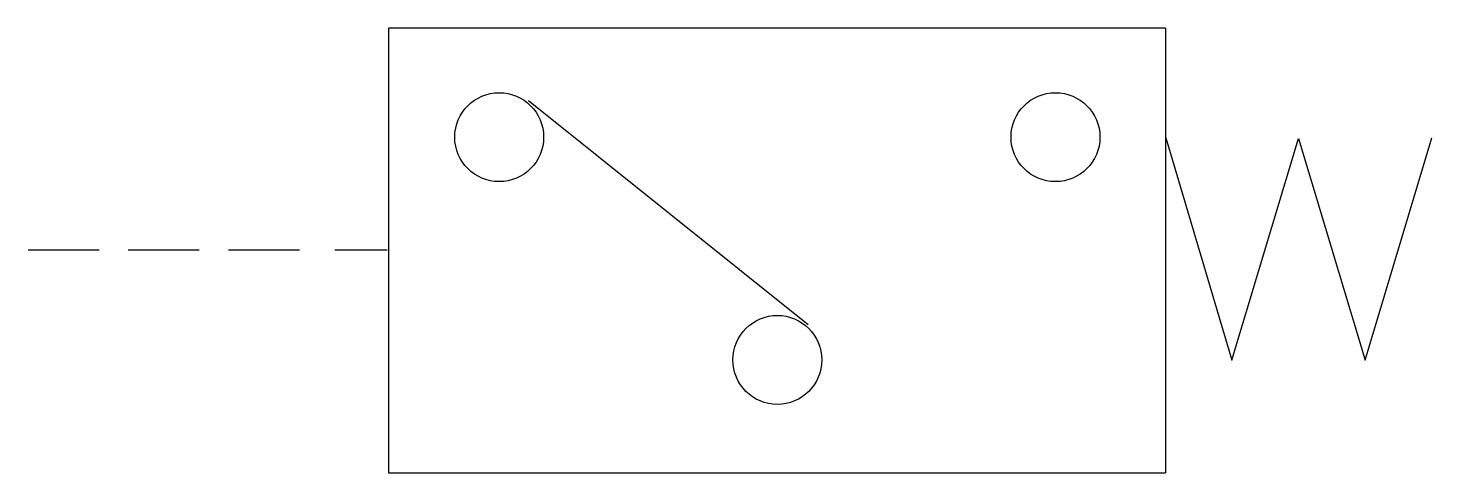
# Model space of a CAD drawing. Extents: x 585.4 to 617, y 438.6 to 448.6.
import ezdxf

# ---------------------------------------------------------------- set-up
doc = ezdxf.new("R2010")
doc.units = 0
doc.header["$LTSCALE"] = 5
doc.header["$MEASUREMENT"] = 0
doc.layers.add('11', color=1, linetype='CONTINUOUS')
doc.layers.add('12', color=2, linetype='CONTINUOUS')

# ---------------------------------------------------------------- blocks, each defined once
blk = doc.blocks.new('5236', base_point=(344.924, 42.985))
at = {"layer": '11'}
for p, q in [((342.018, 47.871), (343.501, 42.874)), ((343.501, 42.874), (345.003, 47.856)), ((345.003, 47.856), (346.506, 42.874)), ((346.506, 42.874), (348.008, 47.871))]:
    blk.add_line(p, q, dxfattribs=at)

msp = doc.modelspace()

# ---------------------------------------------------------------- linework, layer by layer
at = {"layer": '11'}
for p, q in [((593.5, 448.578), (593.5, 438.578)), ((610.99, 448.578), (593.5, 448.578)), ((610.99, 448.578), (610.99, 438.578)), ((602.946, 441.909), (596.652, 446.944)), ((593.5, 438.578), (610.99, 438.578))]:
    msp.add_line(p, q, dxfattribs=at)
for centre in [(595.994, 446.126), (608.514, 446.126), (602.254, 441.118)]:
    msp.add_circle(centre, 1, dxfattribs=at)
at = {"layer": '12'}
for p, q in [((586.991, 443.588), (585.391, 443.588)), ((589.244, 443.588), (587.644, 443.588)), ((591.498, 443.588), (589.898, 443.588)), ((593.474, 443.588), (592.298, 443.588))]:
    msp.add_line(p, q, dxfattribs=at)

# ---------------------------------------------------------------- block references
at = {"layer": '11'}
msp.add_blockref('5236', (613.903, 441.226), dxfattribs=at)

doc.saveas('drawing.dxf')
